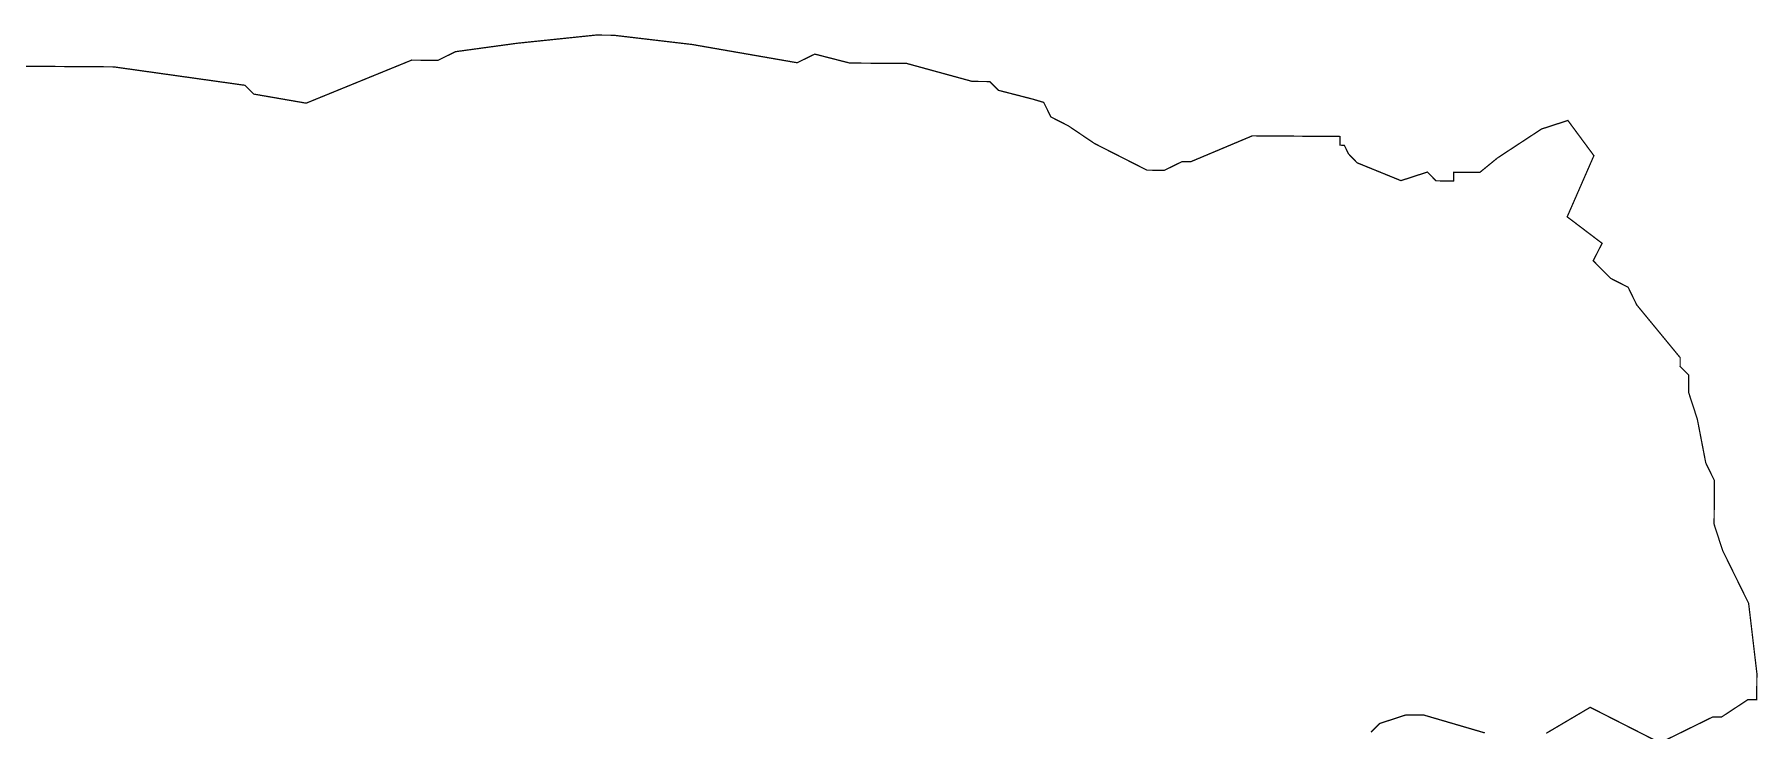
# Model space of a CAD drawing. Header units: metres. Extents: x 330156 to 335574, y 1792679 to 1800485.
# Drawn here: x 332865 to 335574, y 1796879 to 1797974 of the extents above; entities that cross this region are included whole.
import ezdxf

# ---------------------------------------------------------------- set-up
doc = ezdxf.new("R2010")
doc.units = ezdxf.units.M

msp = doc.modelspace()

# ---------------------------------------------------------------- linework, layer by layer
at = {"color": 6, "const_width": 2}
for points in [[(332844.8, 1797923.7), (332989.5, 1797922.7), (333196, 1797893.7), (333209.7, 1797879.9), (333292.2, 1797865.6), (333458, 1797933.3), (333499.4, 1797933), (333527, 1797946.6), (333623.5, 1797959.8), (333747.6, 1797972.7), (333775.2, 1797972.5), (333899.1, 1797957.9), (334064.2, 1797929.2), (334091.9, 1797942.8), (334146.9, 1797928.7), (334236.4, 1797928.1), (334339.6, 1797899.8), (334367.1, 1797899.6), (334380.8, 1797885.8), (334435.9, 1797871.6), (334451.9, 1797866.8), (334463.2, 1797843.9), (334490.7, 1797829.9), (334531.8, 1797802.1), (334614.2, 1797760.2), (334641.7, 1797760), (334669.4, 1797773.6), (334683.2, 1797773.5), (334779.9, 1797814.2), (334917.7, 1797813.2), (334917.6, 1797799.5), (334924.5, 1797799.4), (334931.3, 1797785.6), (334944.9, 1797771.7), (335013.6, 1797743.7), (335055.1, 1797757.2), (335068.8, 1797743.4), (335096.3, 1797743.2), (335096.4, 1797756.9), (335137.7, 1797756.7), (335165.4, 1797779.4), (335234.6, 1797824.9), (335276.1, 1797838.4), (335317, 1797783), (335275, 1797686.8), (335329.9, 1797645.1), (335315.9, 1797617.7), (335343.3, 1797590), (335370.8, 1797576), (335384.3, 1797548.3), (335452.7, 1797465.2), (335452.6, 1797451.4), (335466.2, 1797437.6), (335466.1, 1797410), (335479.6, 1797368.6), (335492.9, 1797299.6), (335506.5, 1797271.9), (335506, 1797203.1), (335519.5, 1797161.6), (335560.3, 1797078.7), (335573.3, 1796968.4), (335573, 1796927.1), (335559.1, 1796927.1), (335517.8, 1796899.9), (335504, 1796900), (335421, 1796859.2), (335311.2, 1796915.1), (335242, 1796874.2)], [(335145.6, 1796874.8), (335049.3, 1796903), (335021.7, 1796903.2), (334980.3, 1796889.7), (334966.5, 1796876)]]:
    msp.add_lwpolyline(points, dxfattribs=at)

doc.saveas('drawing.dxf')
